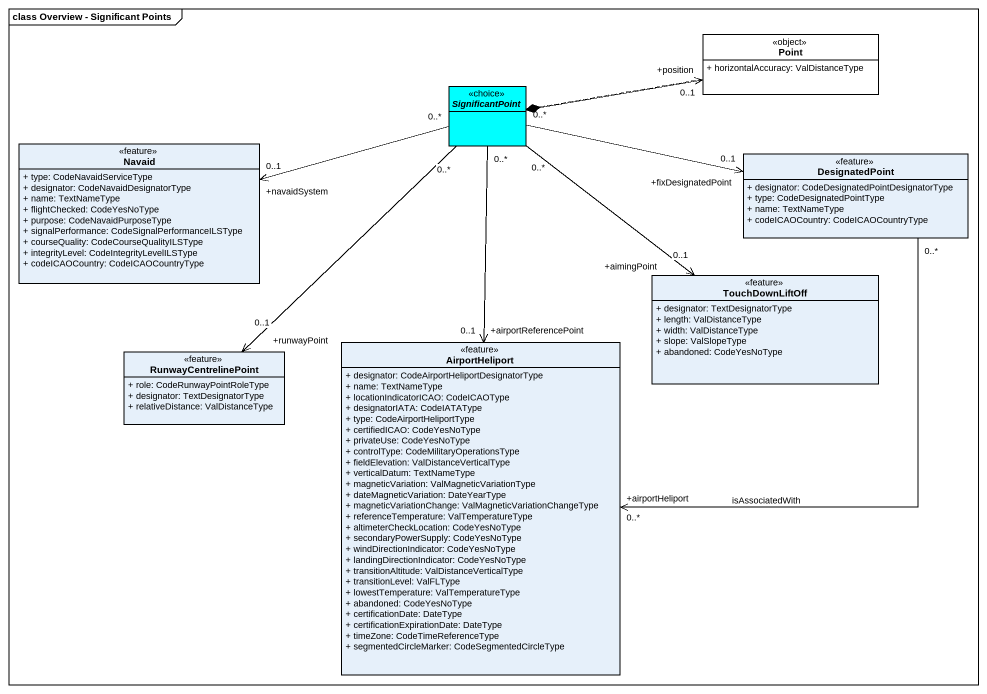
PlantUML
@startuml
mainframe class Overview - Significant Points
hide circle
hide empty members
skinparam classAttributeIconSize 0
class Point <<object>> #FFFFFF {
  + horizontalAccuracy: ValDistanceType
}
abstract class SignificantPoint <<choice>> #00FFFF
class Navaid <<feature>> {
  + type: CodeNavaidServiceType
  + designator: CodeNavaidDesignatorType
  + name: TextNameType
  + flightChecked: CodeYesNoType
  + purpose: CodeNavaidPurposeType
  + signalPerformance: CodeSignalPerformanceILSType
  + courseQuality: CodeCourseQualityILSType
  + integrityLevel: CodeIntegrityLevelILSType
  + codeICAOCountry: CodeICAOCountryType
}
class DesignatedPoint <<feature>> {
  + designator: CodeDesignatedPointDesignatorType
  + type: CodeDesignatedPointType
  + name: TextNameType
  + codeICAOCountry: CodeICAOCountryType
}
class TouchDownLiftOff <<feature>> {
  + designator: TextDesignatorType
  + length: ValDistanceType
  + width: ValDistanceType
  + slope: ValSlopeType
  + abandoned: CodeYesNoType
}
class AirportHeliport <<feature>> {
  + designator: CodeAirportHeliportDesignatorType
  + name: TextNameType
  + locationIndicatorICAO: CodeICAOType
  + designatorIATA: CodeIATAType
  + type: CodeAirportHeliportType
  + certifiedICAO: CodeYesNoType
  + privateUse: CodeYesNoType
  + controlType: CodeMilitaryOperationsType
  + fieldElevation: ValDistanceVerticalType
  + verticalDatum: TextNameType
  + magneticVariation: ValMagneticVariationType
  + dateMagneticVariation: DateYearType
  + magneticVariationChange: ValMagneticVariationChangeType
  + referenceTemperature: ValTemperatureType
  + altimeterCheckLocation: CodeYesNoType
  + secondaryPowerSupply: CodeYesNoType
  + windDirectionIndicator: CodeYesNoType
  + landingDirectionIndicator: CodeYesNoType
  + transitionAltitude: ValDistanceVerticalType
  + transitionLevel: ValFLType
  + lowestTemperature: ValTemperatureType
  + abandoned: CodeYesNoType
  + certificationDate: DateType
  + certificationExpirationDate: DateType
  + timeZone: CodeTimeReferenceType
  + segmentedCircleMarker: CodeSegmentedCircleType
}
class RunwayCentrelinePoint <<feature>> {
  + role: CodeRunwayPointRoleType
  + designator: TextDesignatorType
  + relativeDistance: ValDistanceType
}
Point .left.> SignificantPoint
SignificantPoint *-right-> "+position\n0..1" Point
SignificantPoint "0..*" -left-> "+navaidSystem\n0..1" Navaid
SignificantPoint "0..*" -right-> "+fixDesignatedPoint\n0..1" DesignatedPoint
SignificantPoint "0..*" --> "+aimingPoint\n0..1" TouchDownLiftOff
SignificantPoint "0..*" --> "+airportReferencePoint\n0..1" AirportHeliport
SignificantPoint "0..*" --> "+runwayPoint\n0..1" RunwayCentrelinePoint
DesignatedPoint "0..*" --> "+airportHeliport\n0..*" AirportHeliport : isAssociatedWith
@enduml
